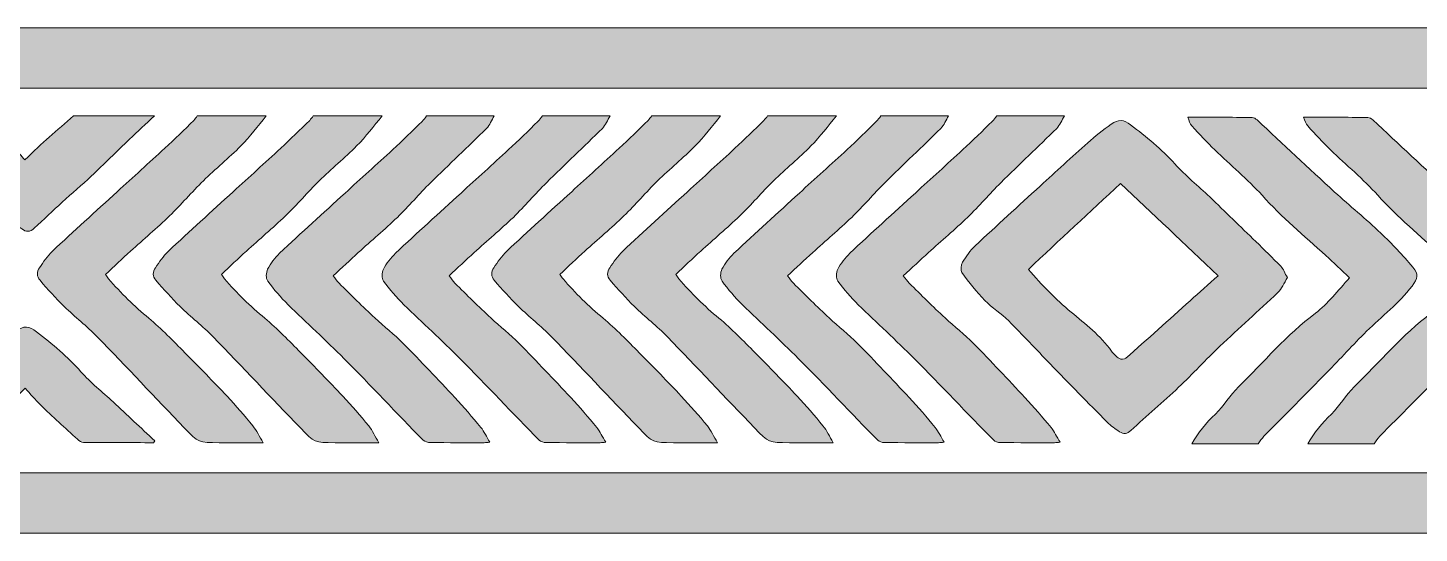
# Model space of a CAD drawing. Header units: millimetres. Extents: x 81 to 254, y 76 to 204.
# Drawn here: x 199 to 207.14, y 193.41 to 196.37 of the extents above; entities that cross this region are included whole.
import ezdxf

# ---------------------------------------------------------------- set-up
doc = ezdxf.new("R2010")
doc.units = ezdxf.units.MM
doc.header["$MEASUREMENT"] = 0
doc.layers.get('0').update_dxf_attribs({"lineweight": 0})

# ---------------------------------------------------------------- blocks, each defined once
blk = doc.blocks.new('Block_10')
at = {"true_color": 0xbbbdbf, "transparency": 33554687}
h = blk.add_hatch(color=9, dxfattribs=at)
h.dxf.hatch_style = 2
h.paths.add_polyline_path([(253.1243, 196.0185), (80.8699, 196.0185), (80.8699, 196.3713), (253.1243, 196.3713)])
h = blk.add_hatch(color=9, dxfattribs=at)
h.dxf.hatch_style = 2
h.paths.add_polyline_path([(253.1243, 193.4133), (80.8699, 193.4133), (80.8699, 193.7661), (253.1243, 193.7661)])
for points in [[(253.1243, 196.0185), (80.8699, 196.0185), (80.8699, 196.3713), (253.1243, 196.3713)], [(253.1243, 193.4133), (80.8699, 193.4133), (80.8699, 193.7661), (253.1243, 193.7661)]]:
    blk.add_lwpolyline(points, close=True)
blk = doc.blocks.new('Block_5')
at = {"true_color": 0xbbbdbf, "transparency": 33554687}
h = blk.add_hatch(color=9, dxfattribs=at)
edge = h.paths.add_edge_path()
edge.add_spline(control_points=[(199.7381, 195.8552), (199.6895, 195.8097), (199.6403, 195.7649), (199.5927, 195.7187), (199.5169, 195.6471), (199.4435, 195.5741), (199.3691, 195.5031), (199.3133, 195.4507), (199.2547, 195.4025), (199.1993, 195.3508), (199.1441, 195.3005), (199.089, 195.2495), (199.0356, 195.1979), (199.0112, 195.1737), (198.9874, 195.1758), (198.9622, 195.1944), (198.9464, 195.2061), (198.9309, 195.2172), (198.9174, 195.2302), (198.8389, 195.3095), (198.7593, 195.388), (198.6818, 195.468), (198.564, 195.5906), (198.4462, 195.7139), (198.327, 195.8373), (198.3221, 195.8428), (198.318, 195.849), (198.3139, 195.8552), (198.4565, 195.8552), (198.5984, 195.8552), (198.7404, 195.8552), (198.7593, 195.8352), (198.7769, 195.8138), (198.7965, 195.7952), (198.8372, 195.756), (198.8871, 195.727), (198.9168, 195.676), (198.9333, 195.6464), (198.9605, 195.6223), (198.9808, 195.5982), (199.0346, 195.6492), (199.0776, 195.6919), (199.1235, 195.7319), (199.1696, 195.7739), (199.2182, 195.8138), (199.2654, 195.8552), (199.4232, 195.8552), (199.581, 195.8552), (199.7381, 195.8552)], knot_values=[0, 0, 0, 0, 1, 1, 1, 2, 2, 2, 3, 3, 3, 4, 4, 4, 5, 5, 5, 6, 6, 6, 7, 7, 7, 8, 8, 8, 9, 9, 9, 10, 10, 10, 11, 11, 11, 12, 12, 12, 13, 13, 13, 14, 14, 14, 15, 15, 15, 16, 16, 16, 16], degree=3, periodic=0)
h = blk.add_hatch(color=9, dxfattribs=at)
edge = h.paths.add_edge_path()
edge.add_spline(control_points=[(200.3927, 195.8552), (200.3437, 195.7966), (200.2983, 195.7346), (200.2445, 195.6802), (200.1742, 195.6092), (200.0953, 195.5458), (200.0247, 195.4755), (199.9568, 195.4094), (199.8941, 195.3364), (199.8276, 195.2709), (199.7532, 195.1992), (199.6747, 195.1331), (199.5989, 195.0642), (199.55, 195.0201), (199.5021, 194.9746), (199.4528, 194.9278), (199.4601, 194.9174), (199.4649, 194.9092), (199.4707, 194.9023), (199.5414, 194.8182), (199.6216, 194.7417), (199.7057, 194.6714), (199.7812, 194.6094), (199.8483, 194.5384), (199.9165, 194.4696), (199.9999, 194.3855), (200.0819, 194.3015), (200.1632, 194.2153), (200.2156, 194.1595), (200.2662, 194.1009), (200.3148, 194.041), (200.3372, 194.0135), (200.352, 193.9804), (200.3747, 193.9431), (200.2838, 193.9431), (200.2011, 193.9431), (200.1177, 193.9431), (199.9972, 193.9431), (199.9961, 193.9425), (199.9134, 194.0293), (199.7433, 194.207), (199.5755, 194.3862), (199.4039, 194.5626), (199.3426, 194.6246), (199.2737, 194.679), (199.211, 194.7403), (199.161, 194.7886), (199.1152, 194.841), (199.069, 194.8933), (199.0491, 194.9154), (199.0494, 194.9436), (199.0663, 194.967), (199.089, 195.0001), (199.1121, 195.0352), (199.1407, 195.0628), (199.2664, 195.1806), (199.3936, 195.2964), (199.521, 195.4121), (199.6137, 195.4976), (199.7064, 195.5809), (199.7994, 195.6664), (199.8573, 195.7194), (199.9134, 195.7745), (199.9689, 195.8297), (199.9765, 195.8373), (199.982, 195.8462), (199.9892, 195.8552), (200.1246, 195.8552), (200.2583, 195.8552), (200.3927, 195.8552)], knot_values=[0, 0, 0, 0, 1, 1, 1, 2, 2, 2, 3, 3, 3, 4, 4, 4, 5, 5, 5, 6, 6, 6, 7, 7, 7, 8, 8, 8, 9, 9, 9, 10, 10, 10, 11, 11, 11, 12, 12, 12, 13, 13, 13, 14, 14, 14, 15, 15, 15, 16, 16, 16, 17, 17, 17, 18, 18, 18, 19, 19, 19, 20, 20, 20, 21, 21, 21, 22, 22, 22, 23, 23, 23, 23], degree=3, periodic=0)
h = blk.add_hatch(color=9, dxfattribs=at)
edge = h.paths.add_edge_path()
edge.add_spline(control_points=[(201.071, 195.8552), (201.0217, 195.7966), (200.9759, 195.7346), (200.9218, 195.6802), (200.8515, 195.6092), (200.7737, 195.5458), (200.7027, 195.4755), (200.6352, 195.4094), (200.5742, 195.3364), (200.5049, 195.2709), (200.4309, 195.1992), (200.352, 195.1331), (200.2766, 195.0642), (200.228, 195.0201), (200.1804, 194.9746), (200.1308, 194.9278), (200.1384, 194.9174), (200.1429, 194.9092), (200.1491, 194.9023), (200.2204, 194.8182), (200.299, 194.7417), (200.384, 194.6714), (200.4588, 194.6094), (200.5263, 194.5384), (200.5949, 194.4696), (200.6776, 194.3855), (200.7599, 194.3015), (200.8405, 194.2153), (200.8936, 194.1595), (200.9445, 194.1009), (200.9921, 194.041), (201.0152, 194.0135), (201.0293, 193.9804), (201.0514, 193.9431), (200.9625, 193.9431), (200.8791, 193.9431), (200.7954, 193.9431), (200.6752, 193.9431), (200.6745, 193.9425), (200.5925, 194.0293), (200.4216, 194.207), (200.2528, 194.3862), (200.0819, 194.5626), (200.0206, 194.6246), (199.9517, 194.679), (199.8883, 194.7403), (199.8397, 194.7886), (199.7932, 194.841), (199.7463, 194.8933), (199.7271, 194.9154), (199.7277, 194.9436), (199.7443, 194.967), (199.7684, 195.0001), (199.7894, 195.0352), (199.819, 195.0628), (199.9455, 195.1806), (200.0719, 195.2964), (200.199, 195.4121), (200.292, 195.4976), (200.3857, 195.5809), (200.4774, 195.6664), (200.5346, 195.7194), (200.59, 195.7745), (200.6469, 195.8297), (200.6552, 195.8373), (200.6603, 195.8462), (200.6676, 195.8552), (200.8016, 195.8552), (200.9366, 195.8552), (201.071, 195.8552)], knot_values=[0, 0, 0, 0, 1, 1, 1, 2, 2, 2, 3, 3, 3, 4, 4, 4, 5, 5, 5, 6, 6, 6, 7, 7, 7, 8, 8, 8, 9, 9, 9, 10, 10, 10, 11, 11, 11, 12, 12, 12, 13, 13, 13, 14, 14, 14, 15, 15, 15, 16, 16, 16, 17, 17, 17, 18, 18, 18, 19, 19, 19, 20, 20, 20, 21, 21, 21, 22, 22, 22, 23, 23, 23, 23], degree=3, periodic=0)
h = blk.add_hatch(color=9, dxfattribs=at)
edge = h.paths.add_edge_path()
edge.add_spline(control_points=[(201.7266, 195.8552), (201.7121, 195.8304), (201.7008, 195.8021), (201.6815, 195.7828), (201.574, 195.6753), (201.4627, 195.572), (201.3542, 195.4645), (201.287, 195.3991), (201.2278, 195.3274), (201.1599, 195.2619), (201.0865, 195.1909), (201.0069, 195.1248), (200.9315, 195.0559), (200.8836, 195.0118), (200.8343, 194.9663), (200.7847, 194.9195), (200.7978, 194.9029), (200.8067, 194.8878), (200.8188, 194.8761), (200.8874, 194.8079), (200.9576, 194.7397), (201.0279, 194.6735), (201.083, 194.6225), (201.1423, 194.5764), (201.1943, 194.5233), (201.298, 194.4192), (201.3976, 194.3132), (201.4965, 194.207), (201.5488, 194.1505), (201.5991, 194.092), (201.6477, 194.0327), (201.6687, 194.0079), (201.6815, 193.9776), (201.7008, 193.9452), (201.6866, 193.9445), (201.6784, 193.9431), (201.6687, 193.9431), (201.5633, 193.9431), (201.4579, 193.9425), (201.3525, 193.9438), (201.339, 193.9438), (201.3207, 193.948), (201.3111, 193.9569), (201.1568, 194.1154), (201.0045, 194.2773), (200.8484, 194.4344), (200.7416, 194.5426), (200.6283, 194.6439), (200.5208, 194.7507), (200.4774, 194.7934), (200.4368, 194.8396), (200.4013, 194.8885), (200.3896, 194.9043), (200.3913, 194.9395), (200.4009, 194.9581), (200.4175, 194.9925), (200.4426, 195.0249), (200.4705, 195.0518), (200.598, 195.1703), (200.7261, 195.2874), (200.8539, 195.4039), (200.9466, 195.4893), (201.0403, 195.5727), (201.133, 195.6581), (201.1905, 195.7119), (201.2474, 195.7684), (201.3042, 195.8235), (201.3146, 195.8331), (201.3214, 195.8449), (201.3301, 195.8552), (201.4627, 195.8552), (201.5936, 195.8552), (201.7266, 195.8552)], knot_values=[0, 0, 0, 0, 1, 1, 1, 2, 2, 2, 3, 3, 3, 4, 4, 4, 5, 5, 5, 6, 6, 6, 7, 7, 7, 8, 8, 8, 9, 9, 9, 10, 10, 10, 11, 11, 11, 12, 12, 12, 13, 13, 13, 14, 14, 14, 15, 15, 15, 16, 16, 16, 17, 17, 17, 18, 18, 18, 19, 19, 19, 20, 20, 20, 21, 21, 21, 22, 22, 22, 23, 23, 23, 24, 24, 24, 24], degree=3, periodic=0)
h = blk.add_hatch(color=9, dxfattribs=at)
edge = h.paths.add_edge_path()
edge.add_spline(control_points=[(202.4046, 195.8552), (202.3891, 195.8304), (202.3791, 195.8021), (202.3595, 195.7828), (202.2516, 195.6753), (202.1404, 195.572), (202.0325, 195.4645), (201.9664, 195.3991), (201.905, 195.3274), (201.8386, 195.2619), (201.7638, 195.1909), (201.6852, 195.1248), (201.6095, 195.0559), (201.5602, 195.0118), (201.5127, 194.9663), (201.4627, 194.9195), (201.4758, 194.9029), (201.4848, 194.8878), (201.4971, 194.8761), (201.5657, 194.8079), (201.6356, 194.7397), (201.707, 194.6735), (201.76, 194.6225), (201.8203, 194.5764), (201.8727, 194.5233), (201.9753, 194.4192), (202.0752, 194.3132), (202.1745, 194.207), (202.2268, 194.1505), (202.2768, 194.092), (202.3267, 194.0327), (202.346, 194.0079), (202.3595, 193.9776), (202.3791, 193.9452), (202.365, 193.9445), (202.3564, 193.9431), (202.346, 193.9431), (202.2413, 193.9431), (202.1355, 193.9425), (202.0301, 193.9438), (202.0167, 193.9438), (201.9987, 193.948), (201.9905, 193.9569), (201.8344, 194.1154), (201.6828, 194.2773), (201.5268, 194.4344), (201.42, 194.5426), (201.3066, 194.6439), (201.1981, 194.7507), (201.1554, 194.7934), (201.1148, 194.8396), (201.0796, 194.8885), (201.0679, 194.9043), (201.0686, 194.9395), (201.0779, 194.9581), (201.0961, 194.9925), (201.1216, 195.0249), (201.1492, 195.0518), (201.276, 195.1703), (201.4041, 195.2874), (201.5323, 195.4039), (201.6243, 195.4893), (201.7183, 195.5727), (201.81, 195.6581), (201.8692, 195.7119), (201.9257, 195.7684), (201.9826, 195.8235), (201.9919, 195.8331), (201.9995, 195.8449), (202.0084, 195.8552), (202.1404, 195.8552), (202.2723, 195.8552), (202.4046, 195.8552)], knot_values=[0, 0, 0, 0, 1, 1, 1, 2, 2, 2, 3, 3, 3, 4, 4, 4, 5, 5, 5, 6, 6, 6, 7, 7, 7, 8, 8, 8, 9, 9, 9, 10, 10, 10, 11, 11, 11, 12, 12, 12, 13, 13, 13, 14, 14, 14, 15, 15, 15, 16, 16, 16, 17, 17, 17, 18, 18, 18, 19, 19, 19, 20, 20, 20, 21, 21, 21, 22, 22, 22, 23, 23, 23, 24, 24, 24, 24], degree=3, periodic=0)
h = blk.add_hatch(color=9, dxfattribs=at)
edge = h.paths.add_edge_path()
edge.add_spline(control_points=[(203.0509, 195.8552), (203.002, 195.7966), (202.9565, 195.7346), (202.9027, 195.6802), (202.8325, 195.6092), (202.7546, 195.5458), (202.6826, 195.4755), (202.6154, 195.4094), (202.5534, 195.3364), (202.4859, 195.2709), (202.4125, 195.1992), (202.3329, 195.1331), (202.2565, 195.0642), (202.2082, 195.0201), (202.1607, 194.9746), (202.1107, 194.9278), (202.1183, 194.9174), (202.1228, 194.9092), (202.1293, 194.9023), (202.2006, 194.8182), (202.2795, 194.7417), (202.3636, 194.6714), (202.439, 194.6094), (202.5062, 194.5384), (202.5755, 194.4696), (202.6585, 194.3855), (202.7398, 194.3015), (202.8214, 194.2153), (202.8738, 194.1595), (202.9248, 194.1009), (202.9737, 194.041), (202.9958, 194.0135), (203.0102, 193.9804), (203.033, 193.9431), (202.9434, 193.9431), (202.859, 193.9431), (202.7753, 193.9431), (202.6554, 193.9431), (202.6547, 193.9425), (202.572, 194.0293), (202.4018, 194.207), (202.233, 194.3862), (202.0621, 194.5626), (202.0005, 194.6246), (201.9319, 194.679), (201.8692, 194.7403), (201.8196, 194.7886), (201.7734, 194.841), (201.7273, 194.8933), (201.707, 194.9154), (201.7087, 194.9436), (201.7242, 194.967), (201.7476, 195.0001), (201.77, 195.0352), (201.7989, 195.0628), (201.9247, 195.1806), (202.0518, 195.2964), (202.18, 195.4121), (202.2723, 195.4976), (202.365, 195.5809), (202.4576, 195.6664), (202.5155, 195.7194), (202.571, 195.7745), (202.6272, 195.8297), (202.6351, 195.8373), (202.6399, 195.8462), (202.6485, 195.8552), (202.7825, 195.8552), (202.9162, 195.8552), (203.0509, 195.8552)], knot_values=[0, 0, 0, 0, 1, 1, 1, 2, 2, 2, 3, 3, 3, 4, 4, 4, 5, 5, 5, 6, 6, 6, 7, 7, 7, 8, 8, 8, 9, 9, 9, 10, 10, 10, 11, 11, 11, 12, 12, 12, 13, 13, 13, 14, 14, 14, 15, 15, 15, 16, 16, 16, 17, 17, 17, 18, 18, 18, 19, 19, 19, 20, 20, 20, 21, 21, 21, 22, 22, 22, 23, 23, 23, 23], degree=3, periodic=0)
h = blk.add_hatch(color=9, dxfattribs=at)
edge = h.paths.add_edge_path()
edge.add_spline(control_points=[(203.7292, 195.8552), (203.6799, 195.7966), (203.6338, 195.7346), (203.58, 195.6802), (203.5098, 195.6092), (203.4326, 195.5458), (203.3609, 195.4755), (203.2927, 195.4094), (203.2321, 195.3364), (203.1632, 195.2709), (203.0895, 195.1992), (203.0102, 195.1331), (202.9348, 195.0642), (202.8855, 195.0201), (202.8387, 194.9746), (202.7887, 194.9278), (202.7973, 194.9174), (202.8015, 194.9092), (202.8077, 194.9023), (202.8786, 194.8182), (202.9572, 194.7417), (203.0416, 194.6714), (203.1163, 194.6094), (203.1845, 194.5384), (203.2531, 194.4696), (203.3358, 194.3855), (203.4188, 194.3015), (203.4988, 194.2153), (203.5515, 194.1595), (203.6028, 194.1009), (203.6503, 194.041), (203.6738, 194.0135), (203.6879, 193.9804), (203.7096, 193.9431), (203.6207, 193.9431), (203.5373, 193.9431), (203.454, 193.9431), (203.3334, 193.9431), (203.3334, 193.9425), (203.25, 194.0293), (203.0798, 194.207), (202.9103, 194.3862), (202.7398, 194.5626), (202.6795, 194.6246), (202.6092, 194.679), (202.5472, 194.7403), (202.4976, 194.7886), (202.4514, 194.841), (202.4046, 194.8933), (202.3853, 194.9154), (202.386, 194.9436), (202.4025, 194.967), (202.4263, 195.0001), (202.4487, 195.0352), (202.4773, 195.0628), (202.6034, 195.1806), (202.7302, 195.2964), (202.8573, 195.4121), (202.9503, 195.4976), (203.0436, 195.5809), (203.1353, 195.6664), (203.1928, 195.7194), (203.2497, 195.7745), (203.3044, 195.8297), (203.3134, 195.8373), (203.3196, 195.8462), (203.3265, 195.8552), (203.4602, 195.8552), (203.5952, 195.8552), (203.7292, 195.8552)], knot_values=[0, 0, 0, 0, 1, 1, 1, 2, 2, 2, 3, 3, 3, 4, 4, 4, 5, 5, 5, 6, 6, 6, 7, 7, 7, 8, 8, 8, 9, 9, 9, 10, 10, 10, 11, 11, 11, 12, 12, 12, 13, 13, 13, 14, 14, 14, 15, 15, 15, 16, 16, 16, 17, 17, 17, 18, 18, 18, 19, 19, 19, 20, 20, 20, 21, 21, 21, 22, 22, 22, 23, 23, 23, 23], degree=3, periodic=0)
h = blk.add_hatch(color=9, dxfattribs=at)
edge = h.paths.add_edge_path()
edge.add_spline(control_points=[(204.3848, 195.8552), (204.37, 195.8304), (204.3593, 195.8021), (204.3394, 195.7828), (204.2319, 195.6753), (204.1202, 195.572), (204.0128, 195.4645), (203.9463, 195.3991), (203.886, 195.3274), (203.8184, 195.2619), (203.744, 195.1909), (203.6662, 195.1248), (203.5904, 195.0559), (203.5411, 195.0118), (203.4925, 194.9663), (203.4429, 194.9195), (203.456, 194.9029), (203.4646, 194.8878), (203.4774, 194.8761), (203.5456, 194.8079), (203.6159, 194.7397), (203.6862, 194.6735), (203.7409, 194.6225), (203.8002, 194.5764), (203.8526, 194.5233), (203.9556, 194.4192), (204.0555, 194.3132), (204.1547, 194.207), (204.2084, 194.1505), (204.258, 194.092), (204.3059, 194.0327), (204.3263, 194.0079), (204.3407, 193.9776), (204.3593, 193.9452), (204.3449, 193.9445), (204.3366, 193.9431), (204.3263, 193.9431), (204.2215, 193.9431), (204.1154, 193.9425), (204.01, 193.9438), (203.9969, 193.9438), (203.979, 193.948), (203.9704, 193.9569), (203.8157, 194.1154), (203.6638, 194.2773), (203.5077, 194.4344), (203.3999, 194.5426), (203.2865, 194.6439), (203.179, 194.7507), (203.1353, 194.7934), (203.0947, 194.8396), (203.0595, 194.8885), (203.0481, 194.9043), (203.0495, 194.9395), (203.0588, 194.9581), (203.0764, 194.9925), (203.1012, 195.0249), (203.1294, 195.0518), (203.2562, 195.1703), (203.3851, 195.2874), (203.5122, 195.4039), (203.6042, 195.4893), (203.6982, 195.5727), (203.7909, 195.6581), (203.8488, 195.7119), (203.9056, 195.7684), (203.9624, 195.8235), (203.9728, 195.8331), (203.9797, 195.8449), (203.9883, 195.8552), (204.1202, 195.8552), (204.2522, 195.8552), (204.3848, 195.8552)], knot_values=[0, 0, 0, 0, 1, 1, 1, 2, 2, 2, 3, 3, 3, 4, 4, 4, 5, 5, 5, 6, 6, 6, 7, 7, 7, 8, 8, 8, 9, 9, 9, 10, 10, 10, 11, 11, 11, 12, 12, 12, 13, 13, 13, 14, 14, 14, 15, 15, 15, 16, 16, 16, 17, 17, 17, 18, 18, 18, 19, 19, 19, 20, 20, 20, 21, 21, 21, 22, 22, 22, 23, 23, 23, 24, 24, 24, 24], degree=3, periodic=0)
h = blk.add_hatch(color=9, dxfattribs=at)
edge = h.paths.add_edge_path()
edge.add_spline(control_points=[(205.0625, 195.8552), (205.0483, 195.8304), (205.0373, 195.8021), (205.018, 195.7828), (204.9099, 195.6753), (204.7986, 195.572), (204.6908, 195.4645), (204.6246, 195.3991), (204.564, 195.3274), (204.4964, 195.2619), (204.4224, 195.1909), (204.3435, 195.1248), (204.2677, 195.0559), (204.2188, 195.0118), (204.1712, 194.9663), (204.1202, 194.9195), (204.1333, 194.9029), (204.143, 194.8878), (204.1554, 194.8761), (204.2243, 194.8079), (204.2935, 194.7397), (204.3645, 194.6735), (204.4186, 194.6225), (204.4785, 194.5764), (204.5316, 194.5233), (204.6342, 194.4192), (204.7335, 194.3132), (204.832, 194.207), (204.8851, 194.1505), (204.935, 194.092), (204.9846, 194.0327), (205.0046, 194.0079), (205.018, 193.9776), (205.0373, 193.9452), (205.0232, 193.9445), (205.0146, 193.9431), (205.0046, 193.9431), (204.8992, 193.9431), (204.7938, 193.9425), (204.6887, 193.9438), (204.6742, 193.9438), (204.6566, 193.948), (204.6494, 193.9569), (204.4937, 194.1154), (204.3411, 194.2773), (204.185, 194.4344), (204.0782, 194.5426), (203.9649, 194.6439), (203.8563, 194.7507), (203.8136, 194.7934), (203.773, 194.8396), (203.7378, 194.8885), (203.7261, 194.9043), (203.7268, 194.9395), (203.7371, 194.9581), (203.7544, 194.9925), (203.7799, 195.0249), (203.8074, 195.0518), (203.9335, 195.1703), (204.0624, 195.2874), (204.1909, 195.4039), (204.2828, 195.4893), (204.3762, 195.5727), (204.4682, 195.6581), (204.5275, 195.7119), (204.5839, 195.7684), (204.6408, 195.8235), (204.6508, 195.8331), (204.658, 195.8449), (204.6666, 195.8552), (204.7986, 195.8552), (204.9305, 195.8552), (205.0625, 195.8552)], knot_values=[0, 0, 0, 0, 1, 1, 1, 2, 2, 2, 3, 3, 3, 4, 4, 4, 5, 5, 5, 6, 6, 6, 7, 7, 7, 8, 8, 8, 9, 9, 9, 10, 10, 10, 11, 11, 11, 12, 12, 12, 13, 13, 13, 14, 14, 14, 15, 15, 15, 16, 16, 16, 17, 17, 17, 18, 18, 18, 19, 19, 19, 20, 20, 20, 21, 21, 21, 22, 22, 22, 23, 23, 23, 24, 24, 24, 24], degree=3, periodic=0)
h = blk.add_hatch(color=9, dxfattribs=at)
edge = h.paths.add_edge_path()
edge.add_spline(control_points=[(204.8523, 194.9574), (204.9312, 194.8644), (205.0125, 194.7824), (205.1021, 194.7073), (205.1858, 194.6377), (205.2737, 194.5708), (205.3384, 194.4792), (205.3501, 194.462), (205.3667, 194.4461), (205.3846, 194.4351), (205.3932, 194.4289), (205.4142, 194.4303), (205.4225, 194.4372), (205.5486, 194.5488), (205.6733, 194.6618), (205.7987, 194.7741), (205.8521, 194.8223), (205.9062, 194.8699), (205.962, 194.9202), (205.767, 195.1048), (205.5768, 195.2854), (205.3908, 195.4604), (205.213, 195.2943), (205.0328, 195.1269), (204.8523, 194.9574)], knot_values=[0, 0, 0, 0, 1, 1, 1, 2, 2, 2, 3, 3, 3, 4, 4, 4, 5, 5, 5, 6, 6, 6, 7, 7, 7, 8, 8, 8, 8], degree=3, periodic=0)
edge = h.paths.add_edge_path()
edge.add_spline(control_points=[(206.3678, 194.9092), (206.3478, 194.8775), (206.3344, 194.843), (206.3103, 194.8203), (206.1987, 194.7142), (206.0839, 194.6136), (205.973, 194.5074), (205.8903, 194.4296), (205.8139, 194.3448), (205.7312, 194.267), (205.6399, 194.1809), (205.5444, 194.0996), (205.4524, 194.0148), (205.4301, 193.9941), (205.4094, 193.9907), (205.3856, 194.0072), (205.3605, 194.0245), (205.3346, 194.0417), (205.3136, 194.063), (205.2013, 194.176), (205.0904, 194.2904), (204.9788, 194.4048), (204.8975, 194.4888), (204.8182, 194.5743), (204.7369, 194.6563), (204.6921, 194.699), (204.6405, 194.7314), (204.5977, 194.7755), (204.5495, 194.8258), (204.5037, 194.8816), (204.4627, 194.9388), (204.4548, 194.9519), (204.4579, 194.9829), (204.4675, 194.9987), (204.4878, 195.0332), (204.5123, 195.0676), (204.5409, 195.0952), (204.6666, 195.213), (204.7938, 195.3288), (204.9209, 195.4452), (205.0139, 195.53), (205.1052, 195.6147), (205.1996, 195.6981), (205.2434, 195.7367), (205.2888, 195.7732), (205.3367, 195.8069), (205.3777, 195.8366), (205.4111, 195.8345), (205.45, 195.8035), (205.5417, 195.7332), (205.6319, 195.6616), (205.7091, 195.5747), (205.7718, 195.5052), (205.8455, 195.4466), (205.9131, 195.3818), (206.0026, 195.295), (206.0933, 195.2075), (206.1832, 195.12), (206.2321, 195.0724), (206.2814, 195.0249), (206.3292, 194.9753), (206.3441, 194.9595), (206.3527, 194.9353), (206.3678, 194.9092)], knot_values=[0, 0, 0, 0, 1, 1, 1, 2, 2, 2, 3, 3, 3, 4, 4, 4, 5, 5, 5, 6, 6, 6, 7, 7, 7, 8, 8, 8, 9, 9, 9, 10, 10, 10, 11, 11, 11, 12, 12, 12, 13, 13, 13, 14, 14, 14, 15, 15, 15, 16, 16, 16, 17, 17, 17, 18, 18, 18, 19, 19, 19, 20, 20, 20, 21, 21, 21, 21], degree=3, periodic=0)
h = blk.add_hatch(color=9, dxfattribs=at)
edge = h.paths.add_edge_path()
edge.add_spline(control_points=[(205.809, 193.9356), (205.8445, 194.0017), (205.8914, 194.0575), (205.9468, 194.1106), (205.9964, 194.1581), (206.0316, 194.2215), (206.0812, 194.2697), (206.23, 194.4144), (206.3626, 194.5743), (206.5311, 194.7004), (206.6055, 194.7562), (206.6624, 194.8347), (206.7316, 194.9071), (206.682, 194.954), (206.6379, 194.9973), (206.5921, 195.0387), (206.465, 195.1524), (206.3344, 195.2633), (206.2197, 195.3908), (206.1339, 195.4852), (206.035, 195.5672), (205.9434, 195.6568), (205.8972, 195.7015), (205.8521, 195.7484), (205.809, 195.7966), (205.7973, 195.8083), (205.7935, 195.8262), (205.7842, 195.8476), (205.9148, 195.8476), (206.0385, 195.8476), (206.1618, 195.8469), (206.1714, 195.8462), (206.1825, 195.8386), (206.1901, 195.8318), (206.3417, 195.6912), (206.4912, 195.5499), (206.6441, 195.4101), (206.7323, 195.3288), (206.8264, 195.253), (206.9142, 195.1703), (206.9793, 195.1076), (207.042, 195.0401), (207.1013, 194.9712), (207.1374, 194.9271), (207.1306, 194.905), (207.0968, 194.8595), (207.0203, 194.7583), (206.9204, 194.6825), (206.8309, 194.595), (206.7509, 194.5164), (206.6772, 194.4337), (206.5983, 194.3538), (206.476, 194.2291), (206.3527, 194.1051), (206.23, 193.9804), (206.2176, 193.9673), (206.208, 193.9507), (206.1973, 193.9356), (206.0678, 193.9356), (205.9386, 193.9356), (205.809, 193.9356)], knot_values=[0, 0, 0, 0, 1, 1, 1, 2, 2, 2, 3, 3, 3, 4, 4, 4, 5, 5, 5, 6, 6, 6, 7, 7, 7, 8, 8, 8, 9, 9, 9, 10, 10, 10, 11, 11, 11, 12, 12, 12, 13, 13, 13, 14, 14, 14, 15, 15, 15, 16, 16, 16, 17, 17, 17, 18, 18, 18, 19, 19, 19, 20, 20, 20, 20], degree=3, periodic=0)
h = blk.add_hatch(color=9, dxfattribs=at)
edge = h.paths.add_edge_path()
edge.add_spline(control_points=[(206.4867, 193.9356), (206.5225, 194.0017), (206.5714, 194.0575), (206.6248, 194.1106), (206.6738, 194.1581), (206.7082, 194.2215), (206.7585, 194.2697), (206.9073, 194.4144), (207.041, 194.5743), (207.2077, 194.7004), (207.2835, 194.7562), (207.3407, 194.8347), (207.4082, 194.9071), (207.3607, 194.954), (207.3163, 194.9973), (207.2704, 195.0387), (207.1423, 195.1524), (207.0131, 195.2633), (206.897, 195.3908), (206.8116, 195.4852), (206.713, 195.5672), (206.6203, 195.6568), (206.5749, 195.7015), (206.5304, 195.7484), (206.4867, 195.7966), (206.476, 195.8083), (206.4719, 195.8262), (206.4615, 195.8476), (206.5938, 195.8476), (206.7161, 195.8476), (206.8388, 195.8469), (206.8488, 195.8462), (206.8605, 195.8386), (206.8674, 195.8318), (207.019, 195.6912), (207.1698, 195.5499), (207.3218, 195.4101), (207.41, 195.3288), (207.5044, 195.253), (207.5908, 195.1703), (207.6573, 195.1076), (207.7197, 195.0401), (207.7789, 194.9712), (207.8158, 194.9271), (207.8092, 194.905), (207.7745, 194.8595), (207.698, 194.7583), (207.5974, 194.6825), (207.5074, 194.595), (207.4289, 194.5164), (207.3545, 194.4337), (207.277, 194.3538), (207.154, 194.2291), (207.0307, 194.1051), (206.908, 193.9804), (206.8953, 193.9673), (206.8867, 193.9507), (206.8753, 193.9356), (206.7458, 193.9356), (206.6162, 193.9356), (206.4867, 193.9356)], knot_values=[0, 0, 0, 0, 1, 1, 1, 2, 2, 2, 3, 3, 3, 4, 4, 4, 5, 5, 5, 6, 6, 6, 7, 7, 7, 8, 8, 8, 9, 9, 9, 10, 10, 10, 11, 11, 11, 12, 12, 12, 13, 13, 13, 14, 14, 14, 15, 15, 15, 16, 16, 16, 17, 17, 17, 18, 18, 18, 19, 19, 19, 20, 20, 20, 20], degree=3, periodic=0)
h = blk.add_hatch(color=9, dxfattribs=at)
edge = h.paths.add_edge_path()
edge.add_spline(control_points=[(199.7339, 193.9431), (199.5968, 193.9431), (199.4601, 193.9431), (199.3233, 193.9438), (199.3116, 193.9445), (199.2985, 193.9542), (199.2885, 193.9631), (199.2158, 194.0293), (199.1431, 194.0961), (199.0711, 194.1643), (199.0408, 194.194), (199.0136, 194.227), (198.9815, 194.2622), (198.9612, 194.2415), (198.9457, 194.2229), (198.9281, 194.2057), (198.8417, 194.1216), (198.7552, 194.0375), (198.6687, 193.9548), (198.6608, 193.948), (198.6481, 193.9438), (198.6384, 193.9438), (198.4965, 193.9431), (198.3538, 193.9431), (198.2119, 193.9438), (198.2119, 193.9438), (198.2071, 193.9459), (198.1981, 193.9501), (198.2464, 193.9955), (198.2925, 194.0396), (198.3404, 194.0823), (198.4923, 194.2194), (198.6453, 194.3566), (198.7989, 194.4923), (198.8399, 194.5288), (198.8816, 194.5626), (198.9261, 194.5943), (198.9753, 194.6294), (199.005, 194.6273), (199.0494, 194.5915), (199.1417, 194.5206), (199.2306, 194.4461), (199.3088, 194.3586), (199.365, 194.2939), (199.4342, 194.2401), (199.4969, 194.1815), (199.5782, 194.1058), (199.6588, 194.03), (199.7402, 193.9542), (199.7381, 193.9507), (199.7353, 193.9466), (199.7339, 193.9431)], knot_values=[0, 0, 0, 0, 1, 1, 1, 2, 2, 2, 3, 3, 3, 4, 4, 4, 5, 5, 5, 6, 6, 6, 7, 7, 7, 8, 8, 8, 9, 9, 9, 10, 10, 10, 11, 11, 11, 12, 12, 12, 13, 13, 13, 14, 14, 14, 15, 15, 15, 16, 16, 16, 17, 17, 17, 17], degree=3, periodic=0)
for points, knots in [([(199.7381, 195.8552), (199.6895, 195.8097), (199.6403, 195.7649), (199.5927, 195.7187), (199.5169, 195.6471), (199.4435, 195.5741), (199.3691, 195.5031), (199.3133, 195.4507), (199.2547, 195.4025), (199.1993, 195.3508), (199.1441, 195.3005), (199.089, 195.2495), (199.0356, 195.1979), (199.0112, 195.1737), (198.9874, 195.1758), (198.9622, 195.1944), (198.9464, 195.2061), (198.9309, 195.2172), (198.9174, 195.2302), (198.8389, 195.3095), (198.7593, 195.388), (198.6818, 195.468), (198.564, 195.5906), (198.4462, 195.7139), (198.327, 195.8373), (198.3221, 195.8428), (198.318, 195.849), (198.3139, 195.8552), (198.4565, 195.8552), (198.5984, 195.8552), (198.7404, 195.8552), (198.7593, 195.8352), (198.7769, 195.8138), (198.7965, 195.7952), (198.8372, 195.756), (198.8871, 195.727), (198.9168, 195.676), (198.9333, 195.6464), (198.9605, 195.6223), (198.9808, 195.5982), (199.0346, 195.6492), (199.0776, 195.6919), (199.1235, 195.7319), (199.1696, 195.7739), (199.2182, 195.8138), (199.2654, 195.8552), (199.4232, 195.8552), (199.581, 195.8552), (199.7381, 195.8552)], [0, 0, 0, 0, 1, 1, 1, 2, 2, 2, 3, 3, 3, 4, 4, 4, 5, 5, 5, 6, 6, 6, 7, 7, 7, 8, 8, 8, 9, 9, 9, 10, 10, 10, 11, 11, 11, 12, 12, 12, 13, 13, 13, 14, 14, 14, 15, 15, 15, 16, 16, 16, 16]), ([(200.3927, 195.8552), (200.3437, 195.7966), (200.2983, 195.7346), (200.2445, 195.6802), (200.1742, 195.6092), (200.0953, 195.5458), (200.0247, 195.4755), (199.9568, 195.4094), (199.8941, 195.3364), (199.8276, 195.2709), (199.7532, 195.1992), (199.6747, 195.1331), (199.5989, 195.0642), (199.55, 195.0201), (199.5021, 194.9746), (199.4528, 194.9278), (199.4601, 194.9174), (199.4649, 194.9092), (199.4707, 194.9023), (199.5414, 194.8182), (199.6216, 194.7417), (199.7057, 194.6714), (199.7812, 194.6094), (199.8483, 194.5384), (199.9165, 194.4696), (199.9999, 194.3855), (200.0819, 194.3015), (200.1632, 194.2153), (200.2156, 194.1595), (200.2662, 194.1009), (200.3148, 194.041), (200.3372, 194.0135), (200.352, 193.9804), (200.3747, 193.9431), (200.2838, 193.9431), (200.2011, 193.9431), (200.1177, 193.9431), (199.9972, 193.9431), (199.9961, 193.9425), (199.9134, 194.0293), (199.7433, 194.207), (199.5755, 194.3862), (199.4039, 194.5626), (199.3426, 194.6246), (199.2737, 194.679), (199.211, 194.7403), (199.161, 194.7886), (199.1152, 194.841), (199.069, 194.8933), (199.0491, 194.9154), (199.0494, 194.9436), (199.0663, 194.967), (199.089, 195.0001), (199.1121, 195.0352), (199.1407, 195.0628), (199.2664, 195.1806), (199.3936, 195.2964), (199.521, 195.4121), (199.6137, 195.4976), (199.7064, 195.5809), (199.7994, 195.6664), (199.8573, 195.7194), (199.9134, 195.7745), (199.9689, 195.8297), (199.9765, 195.8373), (199.982, 195.8462), (199.9892, 195.8552), (200.1246, 195.8552), (200.2583, 195.8552), (200.3927, 195.8552)], [0, 0, 0, 0, 1, 1, 1, 2, 2, 2, 3, 3, 3, 4, 4, 4, 5, 5, 5, 6, 6, 6, 7, 7, 7, 8, 8, 8, 9, 9, 9, 10, 10, 10, 11, 11, 11, 12, 12, 12, 13, 13, 13, 14, 14, 14, 15, 15, 15, 16, 16, 16, 17, 17, 17, 18, 18, 18, 19, 19, 19, 20, 20, 20, 21, 21, 21, 22, 22, 22, 23, 23, 23, 23]), ([(201.071, 195.8552), (201.0217, 195.7966), (200.9759, 195.7346), (200.9218, 195.6802), (200.8515, 195.6092), (200.7737, 195.5458), (200.7027, 195.4755), (200.6352, 195.4094), (200.5742, 195.3364), (200.5049, 195.2709), (200.4309, 195.1992), (200.352, 195.1331), (200.2766, 195.0642), (200.228, 195.0201), (200.1804, 194.9746), (200.1308, 194.9278), (200.1384, 194.9174), (200.1429, 194.9092), (200.1491, 194.9023), (200.2204, 194.8182), (200.299, 194.7417), (200.384, 194.6714), (200.4588, 194.6094), (200.5263, 194.5384), (200.5949, 194.4696), (200.6776, 194.3855), (200.7599, 194.3015), (200.8405, 194.2153), (200.8936, 194.1595), (200.9445, 194.1009), (200.9921, 194.041), (201.0152, 194.0135), (201.0293, 193.9804), (201.0514, 193.9431), (200.9625, 193.9431), (200.8791, 193.9431), (200.7954, 193.9431), (200.6752, 193.9431), (200.6745, 193.9425), (200.5925, 194.0293), (200.4216, 194.207), (200.2528, 194.3862), (200.0819, 194.5626), (200.0206, 194.6246), (199.9517, 194.679), (199.8883, 194.7403), (199.8397, 194.7886), (199.7932, 194.841), (199.7463, 194.8933), (199.7271, 194.9154), (199.7277, 194.9436), (199.7443, 194.967), (199.7684, 195.0001), (199.7894, 195.0352), (199.819, 195.0628), (199.9455, 195.1806), (200.0719, 195.2964), (200.199, 195.4121), (200.292, 195.4976), (200.3857, 195.5809), (200.4774, 195.6664), (200.5346, 195.7194), (200.59, 195.7745), (200.6469, 195.8297), (200.6552, 195.8373), (200.6603, 195.8462), (200.6676, 195.8552), (200.8016, 195.8552), (200.9366, 195.8552), (201.071, 195.8552)], [0, 0, 0, 0, 1, 1, 1, 2, 2, 2, 3, 3, 3, 4, 4, 4, 5, 5, 5, 6, 6, 6, 7, 7, 7, 8, 8, 8, 9, 9, 9, 10, 10, 10, 11, 11, 11, 12, 12, 12, 13, 13, 13, 14, 14, 14, 15, 15, 15, 16, 16, 16, 17, 17, 17, 18, 18, 18, 19, 19, 19, 20, 20, 20, 21, 21, 21, 22, 22, 22, 23, 23, 23, 23]), ([(201.7266, 195.8552), (201.7121, 195.8304), (201.7008, 195.8021), (201.6815, 195.7828), (201.574, 195.6753), (201.4627, 195.572), (201.3542, 195.4645), (201.287, 195.3991), (201.2278, 195.3274), (201.1599, 195.2619), (201.0865, 195.1909), (201.0069, 195.1248), (200.9315, 195.0559), (200.8836, 195.0118), (200.8343, 194.9663), (200.7847, 194.9195), (200.7978, 194.9029), (200.8067, 194.8878), (200.8188, 194.8761), (200.8874, 194.8079), (200.9576, 194.7397), (201.0279, 194.6735), (201.083, 194.6225), (201.1423, 194.5764), (201.1943, 194.5233), (201.298, 194.4192), (201.3976, 194.3132), (201.4965, 194.207), (201.5488, 194.1505), (201.5991, 194.092), (201.6477, 194.0327), (201.6687, 194.0079), (201.6815, 193.9776), (201.7008, 193.9452), (201.6866, 193.9445), (201.6784, 193.9431), (201.6687, 193.9431), (201.5633, 193.9431), (201.4579, 193.9425), (201.3525, 193.9438), (201.339, 193.9438), (201.3207, 193.948), (201.3111, 193.9569), (201.1568, 194.1154), (201.0045, 194.2773), (200.8484, 194.4344), (200.7416, 194.5426), (200.6283, 194.6439), (200.5208, 194.7507), (200.4774, 194.7934), (200.4368, 194.8396), (200.4013, 194.8885), (200.3896, 194.9043), (200.3913, 194.9395), (200.4009, 194.9581), (200.4175, 194.9925), (200.4426, 195.0249), (200.4705, 195.0518), (200.598, 195.1703), (200.7261, 195.2874), (200.8539, 195.4039), (200.9466, 195.4893), (201.0403, 195.5727), (201.133, 195.6581), (201.1905, 195.7119), (201.2474, 195.7684), (201.3042, 195.8235), (201.3146, 195.8331), (201.3214, 195.8449), (201.3301, 195.8552), (201.4627, 195.8552), (201.5936, 195.8552), (201.7266, 195.8552)], [0, 0, 0, 0, 1, 1, 1, 2, 2, 2, 3, 3, 3, 4, 4, 4, 5, 5, 5, 6, 6, 6, 7, 7, 7, 8, 8, 8, 9, 9, 9, 10, 10, 10, 11, 11, 11, 12, 12, 12, 13, 13, 13, 14, 14, 14, 15, 15, 15, 16, 16, 16, 17, 17, 17, 18, 18, 18, 19, 19, 19, 20, 20, 20, 21, 21, 21, 22, 22, 22, 23, 23, 23, 24, 24, 24, 24]), ([(202.4046, 195.8552), (202.3891, 195.8304), (202.3791, 195.8021), (202.3595, 195.7828), (202.2516, 195.6753), (202.1404, 195.572), (202.0325, 195.4645), (201.9664, 195.3991), (201.905, 195.3274), (201.8386, 195.2619), (201.7638, 195.1909), (201.6852, 195.1248), (201.6095, 195.0559), (201.5602, 195.0118), (201.5127, 194.9663), (201.4627, 194.9195), (201.4758, 194.9029), (201.4848, 194.8878), (201.4971, 194.8761), (201.5657, 194.8079), (201.6356, 194.7397), (201.707, 194.6735), (201.76, 194.6225), (201.8203, 194.5764), (201.8727, 194.5233), (201.9753, 194.4192), (202.0752, 194.3132), (202.1745, 194.207), (202.2268, 194.1505), (202.2768, 194.092), (202.3267, 194.0327), (202.346, 194.0079), (202.3595, 193.9776), (202.3791, 193.9452), (202.365, 193.9445), (202.3564, 193.9431), (202.346, 193.9431), (202.2413, 193.9431), (202.1355, 193.9425), (202.0301, 193.9438), (202.0167, 193.9438), (201.9987, 193.948), (201.9905, 193.9569), (201.8344, 194.1154), (201.6828, 194.2773), (201.5268, 194.4344), (201.42, 194.5426), (201.3066, 194.6439), (201.1981, 194.7507), (201.1554, 194.7934), (201.1148, 194.8396), (201.0796, 194.8885), (201.0679, 194.9043), (201.0686, 194.9395), (201.0779, 194.9581), (201.0961, 194.9925), (201.1216, 195.0249), (201.1492, 195.0518), (201.276, 195.1703), (201.4041, 195.2874), (201.5323, 195.4039), (201.6243, 195.4893), (201.7183, 195.5727), (201.81, 195.6581), (201.8692, 195.7119), (201.9257, 195.7684), (201.9826, 195.8235), (201.9919, 195.8331), (201.9995, 195.8449), (202.0084, 195.8552), (202.1404, 195.8552), (202.2723, 195.8552), (202.4046, 195.8552)], [0, 0, 0, 0, 1, 1, 1, 2, 2, 2, 3, 3, 3, 4, 4, 4, 5, 5, 5, 6, 6, 6, 7, 7, 7, 8, 8, 8, 9, 9, 9, 10, 10, 10, 11, 11, 11, 12, 12, 12, 13, 13, 13, 14, 14, 14, 15, 15, 15, 16, 16, 16, 17, 17, 17, 18, 18, 18, 19, 19, 19, 20, 20, 20, 21, 21, 21, 22, 22, 22, 23, 23, 23, 24, 24, 24, 24]), ([(203.0509, 195.8552), (203.002, 195.7966), (202.9565, 195.7346), (202.9027, 195.6802), (202.8325, 195.6092), (202.7546, 195.5458), (202.6826, 195.4755), (202.6154, 195.4094), (202.5534, 195.3364), (202.4859, 195.2709), (202.4125, 195.1992), (202.3329, 195.1331), (202.2565, 195.0642), (202.2082, 195.0201), (202.1607, 194.9746), (202.1107, 194.9278), (202.1183, 194.9174), (202.1228, 194.9092), (202.1293, 194.9023), (202.2006, 194.8182), (202.2795, 194.7417), (202.3636, 194.6714), (202.439, 194.6094), (202.5062, 194.5384), (202.5755, 194.4696), (202.6585, 194.3855), (202.7398, 194.3015), (202.8214, 194.2153), (202.8738, 194.1595), (202.9248, 194.1009), (202.9737, 194.041), (202.9958, 194.0135), (203.0102, 193.9804), (203.033, 193.9431), (202.9434, 193.9431), (202.859, 193.9431), (202.7753, 193.9431), (202.6554, 193.9431), (202.6547, 193.9425), (202.572, 194.0293), (202.4018, 194.207), (202.233, 194.3862), (202.0621, 194.5626), (202.0005, 194.6246), (201.9319, 194.679), (201.8692, 194.7403), (201.8196, 194.7886), (201.7734, 194.841), (201.7273, 194.8933), (201.707, 194.9154), (201.7087, 194.9436), (201.7242, 194.967), (201.7476, 195.0001), (201.77, 195.0352), (201.7989, 195.0628), (201.9247, 195.1806), (202.0518, 195.2964), (202.18, 195.4121), (202.2723, 195.4976), (202.365, 195.5809), (202.4576, 195.6664), (202.5155, 195.7194), (202.571, 195.7745), (202.6272, 195.8297), (202.6351, 195.8373), (202.6399, 195.8462), (202.6485, 195.8552), (202.7825, 195.8552), (202.9162, 195.8552), (203.0509, 195.8552)], [0, 0, 0, 0, 1, 1, 1, 2, 2, 2, 3, 3, 3, 4, 4, 4, 5, 5, 5, 6, 6, 6, 7, 7, 7, 8, 8, 8, 9, 9, 9, 10, 10, 10, 11, 11, 11, 12, 12, 12, 13, 13, 13, 14, 14, 14, 15, 15, 15, 16, 16, 16, 17, 17, 17, 18, 18, 18, 19, 19, 19, 20, 20, 20, 21, 21, 21, 22, 22, 22, 23, 23, 23, 23]), ([(203.7292, 195.8552), (203.6799, 195.7966), (203.6338, 195.7346), (203.58, 195.6802), (203.5098, 195.6092), (203.4326, 195.5458), (203.3609, 195.4755), (203.2927, 195.4094), (203.2321, 195.3364), (203.1632, 195.2709), (203.0895, 195.1992), (203.0102, 195.1331), (202.9348, 195.0642), (202.8855, 195.0201), (202.8387, 194.9746), (202.7887, 194.9278), (202.7973, 194.9174), (202.8015, 194.9092), (202.8077, 194.9023), (202.8786, 194.8182), (202.9572, 194.7417), (203.0416, 194.6714), (203.1163, 194.6094), (203.1845, 194.5384), (203.2531, 194.4696), (203.3358, 194.3855), (203.4188, 194.3015), (203.4988, 194.2153), (203.5515, 194.1595), (203.6028, 194.1009), (203.6503, 194.041), (203.6738, 194.0135), (203.6879, 193.9804), (203.7096, 193.9431), (203.6207, 193.9431), (203.5373, 193.9431), (203.454, 193.9431), (203.3334, 193.9431), (203.3334, 193.9425), (203.25, 194.0293), (203.0798, 194.207), (202.9103, 194.3862), (202.7398, 194.5626), (202.6795, 194.6246), (202.6092, 194.679), (202.5472, 194.7403), (202.4976, 194.7886), (202.4514, 194.841), (202.4046, 194.8933), (202.3853, 194.9154), (202.386, 194.9436), (202.4025, 194.967), (202.4263, 195.0001), (202.4487, 195.0352), (202.4773, 195.0628), (202.6034, 195.1806), (202.7302, 195.2964), (202.8573, 195.4121), (202.9503, 195.4976), (203.0436, 195.5809), (203.1353, 195.6664), (203.1928, 195.7194), (203.2497, 195.7745), (203.3044, 195.8297), (203.3134, 195.8373), (203.3196, 195.8462), (203.3265, 195.8552), (203.4602, 195.8552), (203.5952, 195.8552), (203.7292, 195.8552)], [0, 0, 0, 0, 1, 1, 1, 2, 2, 2, 3, 3, 3, 4, 4, 4, 5, 5, 5, 6, 6, 6, 7, 7, 7, 8, 8, 8, 9, 9, 9, 10, 10, 10, 11, 11, 11, 12, 12, 12, 13, 13, 13, 14, 14, 14, 15, 15, 15, 16, 16, 16, 17, 17, 17, 18, 18, 18, 19, 19, 19, 20, 20, 20, 21, 21, 21, 22, 22, 22, 23, 23, 23, 23]), ([(204.3848, 195.8552), (204.37, 195.8304), (204.3593, 195.8021), (204.3394, 195.7828), (204.2319, 195.6753), (204.1202, 195.572), (204.0128, 195.4645), (203.9463, 195.3991), (203.886, 195.3274), (203.8184, 195.2619), (203.744, 195.1909), (203.6662, 195.1248), (203.5904, 195.0559), (203.5411, 195.0118), (203.4925, 194.9663), (203.4429, 194.9195), (203.456, 194.9029), (203.4646, 194.8878), (203.4774, 194.8761), (203.5456, 194.8079), (203.6159, 194.7397), (203.6862, 194.6735), (203.7409, 194.6225), (203.8002, 194.5764), (203.8526, 194.5233), (203.9556, 194.4192), (204.0555, 194.3132), (204.1547, 194.207), (204.2084, 194.1505), (204.258, 194.092), (204.3059, 194.0327), (204.3263, 194.0079), (204.3407, 193.9776), (204.3593, 193.9452), (204.3449, 193.9445), (204.3366, 193.9431), (204.3263, 193.9431), (204.2215, 193.9431), (204.1154, 193.9425), (204.01, 193.9438), (203.9969, 193.9438), (203.979, 193.948), (203.9704, 193.9569), (203.8157, 194.1154), (203.6638, 194.2773), (203.5077, 194.4344), (203.3999, 194.5426), (203.2865, 194.6439), (203.179, 194.7507), (203.1353, 194.7934), (203.0947, 194.8396), (203.0595, 194.8885), (203.0481, 194.9043), (203.0495, 194.9395), (203.0588, 194.9581), (203.0764, 194.9925), (203.1012, 195.0249), (203.1294, 195.0518), (203.2562, 195.1703), (203.3851, 195.2874), (203.5122, 195.4039), (203.6042, 195.4893), (203.6982, 195.5727), (203.7909, 195.6581), (203.8488, 195.7119), (203.9056, 195.7684), (203.9624, 195.8235), (203.9728, 195.8331), (203.9797, 195.8449), (203.9883, 195.8552), (204.1202, 195.8552), (204.2522, 195.8552), (204.3848, 195.8552)], [0, 0, 0, 0, 1, 1, 1, 2, 2, 2, 3, 3, 3, 4, 4, 4, 5, 5, 5, 6, 6, 6, 7, 7, 7, 8, 8, 8, 9, 9, 9, 10, 10, 10, 11, 11, 11, 12, 12, 12, 13, 13, 13, 14, 14, 14, 15, 15, 15, 16, 16, 16, 17, 17, 17, 18, 18, 18, 19, 19, 19, 20, 20, 20, 21, 21, 21, 22, 22, 22, 23, 23, 23, 24, 24, 24, 24]), ([(205.0625, 195.8552), (205.0483, 195.8304), (205.0373, 195.8021), (205.018, 195.7828), (204.9099, 195.6753), (204.7986, 195.572), (204.6908, 195.4645), (204.6246, 195.3991), (204.564, 195.3274), (204.4964, 195.2619), (204.4224, 195.1909), (204.3435, 195.1248), (204.2677, 195.0559), (204.2188, 195.0118), (204.1712, 194.9663), (204.1202, 194.9195), (204.1333, 194.9029), (204.143, 194.8878), (204.1554, 194.8761), (204.2243, 194.8079), (204.2935, 194.7397), (204.3645, 194.6735), (204.4186, 194.6225), (204.4785, 194.5764), (204.5316, 194.5233), (204.6342, 194.4192), (204.7335, 194.3132), (204.832, 194.207), (204.8851, 194.1505), (204.935, 194.092), (204.9846, 194.0327), (205.0046, 194.0079), (205.018, 193.9776), (205.0373, 193.9452), (205.0232, 193.9445), (205.0146, 193.9431), (205.0046, 193.9431), (204.8992, 193.9431), (204.7938, 193.9425), (204.6887, 193.9438), (204.6742, 193.9438), (204.6566, 193.948), (204.6494, 193.9569), (204.4937, 194.1154), (204.3411, 194.2773), (204.185, 194.4344), (204.0782, 194.5426), (203.9649, 194.6439), (203.8563, 194.7507), (203.8136, 194.7934), (203.773, 194.8396), (203.7378, 194.8885), (203.7261, 194.9043), (203.7268, 194.9395), (203.7371, 194.9581), (203.7544, 194.9925), (203.7799, 195.0249), (203.8074, 195.0518), (203.9335, 195.1703), (204.0624, 195.2874), (204.1909, 195.4039), (204.2828, 195.4893), (204.3762, 195.5727), (204.4682, 195.6581), (204.5275, 195.7119), (204.5839, 195.7684), (204.6408, 195.8235), (204.6508, 195.8331), (204.658, 195.8449), (204.6666, 195.8552), (204.7986, 195.8552), (204.9305, 195.8552), (205.0625, 195.8552)], [0, 0, 0, 0, 1, 1, 1, 2, 2, 2, 3, 3, 3, 4, 4, 4, 5, 5, 5, 6, 6, 6, 7, 7, 7, 8, 8, 8, 9, 9, 9, 10, 10, 10, 11, 11, 11, 12, 12, 12, 13, 13, 13, 14, 14, 14, 15, 15, 15, 16, 16, 16, 17, 17, 17, 18, 18, 18, 19, 19, 19, 20, 20, 20, 21, 21, 21, 22, 22, 22, 23, 23, 23, 24, 24, 24, 24]), ([(206.3678, 194.9092), (206.3478, 194.8775), (206.3344, 194.843), (206.3103, 194.8203), (206.1987, 194.7142), (206.0839, 194.6136), (205.973, 194.5074), (205.8903, 194.4296), (205.8139, 194.3448), (205.7312, 194.267), (205.6399, 194.1809), (205.5444, 194.0996), (205.4524, 194.0148), (205.4301, 193.9941), (205.4094, 193.9907), (205.3856, 194.0072), (205.3605, 194.0245), (205.3346, 194.0417), (205.3136, 194.063), (205.2013, 194.176), (205.0904, 194.2904), (204.9788, 194.4048), (204.8975, 194.4888), (204.8182, 194.5743), (204.7369, 194.6563), (204.6921, 194.699), (204.6405, 194.7314), (204.5977, 194.7755), (204.5495, 194.8258), (204.5037, 194.8816), (204.4627, 194.9388), (204.4548, 194.9519), (204.4579, 194.9829), (204.4675, 194.9987), (204.4878, 195.0332), (204.5123, 195.0676), (204.5409, 195.0952), (204.6666, 195.213), (204.7938, 195.3288), (204.9209, 195.4452), (205.0139, 195.53), (205.1052, 195.6147), (205.1996, 195.6981), (205.2434, 195.7367), (205.2888, 195.7732), (205.3367, 195.8069), (205.3777, 195.8366), (205.4111, 195.8345), (205.45, 195.8035), (205.5417, 195.7332), (205.6319, 195.6616), (205.7091, 195.5747), (205.7718, 195.5052), (205.8455, 195.4466), (205.9131, 195.3818), (206.0026, 195.295), (206.0933, 195.2075), (206.1832, 195.12), (206.2321, 195.0724), (206.2814, 195.0249), (206.3292, 194.9753), (206.3441, 194.9595), (206.3527, 194.9353), (206.3678, 194.9092)], [0, 0, 0, 0, 1, 1, 1, 2, 2, 2, 3, 3, 3, 4, 4, 4, 5, 5, 5, 6, 6, 6, 7, 7, 7, 8, 8, 8, 9, 9, 9, 10, 10, 10, 11, 11, 11, 12, 12, 12, 13, 13, 13, 14, 14, 14, 15, 15, 15, 16, 16, 16, 17, 17, 17, 18, 18, 18, 19, 19, 19, 20, 20, 20, 21, 21, 21, 21]), ([(205.809, 193.9356), (205.8445, 194.0017), (205.8914, 194.0575), (205.9468, 194.1106), (205.9964, 194.1581), (206.0316, 194.2215), (206.0812, 194.2697), (206.23, 194.4144), (206.3626, 194.5743), (206.5311, 194.7004), (206.6055, 194.7562), (206.6624, 194.8347), (206.7316, 194.9071), (206.682, 194.954), (206.6379, 194.9973), (206.5921, 195.0387), (206.465, 195.1524), (206.3344, 195.2633), (206.2197, 195.3908), (206.1339, 195.4852), (206.035, 195.5672), (205.9434, 195.6568), (205.8972, 195.7015), (205.8521, 195.7484), (205.809, 195.7966), (205.7973, 195.8083), (205.7935, 195.8262), (205.7842, 195.8476), (205.9148, 195.8476), (206.0385, 195.8476), (206.1618, 195.8469), (206.1714, 195.8462), (206.1825, 195.8386), (206.1901, 195.8318), (206.3417, 195.6912), (206.4912, 195.5499), (206.6441, 195.4101), (206.7323, 195.3288), (206.8264, 195.253), (206.9142, 195.1703), (206.9793, 195.1076), (207.042, 195.0401), (207.1013, 194.9712), (207.1374, 194.9271), (207.1306, 194.905), (207.0968, 194.8595), (207.0203, 194.7583), (206.9204, 194.6825), (206.8309, 194.595), (206.7509, 194.5164), (206.6772, 194.4337), (206.5983, 194.3538), (206.476, 194.2291), (206.3527, 194.1051), (206.23, 193.9804), (206.2176, 193.9673), (206.208, 193.9507), (206.1973, 193.9356), (206.0678, 193.9356), (205.9386, 193.9356), (205.809, 193.9356)], [0, 0, 0, 0, 1, 1, 1, 2, 2, 2, 3, 3, 3, 4, 4, 4, 5, 5, 5, 6, 6, 6, 7, 7, 7, 8, 8, 8, 9, 9, 9, 10, 10, 10, 11, 11, 11, 12, 12, 12, 13, 13, 13, 14, 14, 14, 15, 15, 15, 16, 16, 16, 17, 17, 17, 18, 18, 18, 19, 19, 19, 20, 20, 20, 20]), ([(206.4867, 193.9356), (206.5225, 194.0017), (206.5714, 194.0575), (206.6248, 194.1106), (206.6738, 194.1581), (206.7082, 194.2215), (206.7585, 194.2697), (206.9073, 194.4144), (207.041, 194.5743), (207.2077, 194.7004), (207.2835, 194.7562), (207.3407, 194.8347), (207.4082, 194.9071), (207.3607, 194.954), (207.3163, 194.9973), (207.2704, 195.0387), (207.1423, 195.1524), (207.0131, 195.2633), (206.897, 195.3908), (206.8116, 195.4852), (206.713, 195.5672), (206.6203, 195.6568), (206.5749, 195.7015), (206.5304, 195.7484), (206.4867, 195.7966), (206.476, 195.8083), (206.4719, 195.8262), (206.4615, 195.8476), (206.5938, 195.8476), (206.7161, 195.8476), (206.8388, 195.8469), (206.8488, 195.8462), (206.8605, 195.8386), (206.8674, 195.8318), (207.019, 195.6912), (207.1698, 195.5499), (207.3218, 195.4101), (207.41, 195.3288), (207.5044, 195.253), (207.5908, 195.1703), (207.6573, 195.1076), (207.7197, 195.0401), (207.7789, 194.9712), (207.8158, 194.9271), (207.8092, 194.905), (207.7745, 194.8595), (207.698, 194.7583), (207.5974, 194.6825), (207.5074, 194.595), (207.4289, 194.5164), (207.3545, 194.4337), (207.277, 194.3538), (207.154, 194.2291), (207.0307, 194.1051), (206.908, 193.9804), (206.8953, 193.9673), (206.8867, 193.9507), (206.8753, 193.9356), (206.7458, 193.9356), (206.6162, 193.9356), (206.4867, 193.9356)], [0, 0, 0, 0, 1, 1, 1, 2, 2, 2, 3, 3, 3, 4, 4, 4, 5, 5, 5, 6, 6, 6, 7, 7, 7, 8, 8, 8, 9, 9, 9, 10, 10, 10, 11, 11, 11, 12, 12, 12, 13, 13, 13, 14, 14, 14, 15, 15, 15, 16, 16, 16, 17, 17, 17, 18, 18, 18, 19, 19, 19, 20, 20, 20, 20]), ([(204.8523, 194.9574), (204.9312, 194.8644), (205.0125, 194.7824), (205.1021, 194.7073), (205.1858, 194.6377), (205.2737, 194.5708), (205.3384, 194.4792), (205.3501, 194.462), (205.3667, 194.4461), (205.3846, 194.4351), (205.3932, 194.4289), (205.4142, 194.4303), (205.4225, 194.4372), (205.5486, 194.5488), (205.6733, 194.6618), (205.7987, 194.7741), (205.8521, 194.8223), (205.9062, 194.8699), (205.962, 194.9202), (205.767, 195.1048), (205.5768, 195.2854), (205.3908, 195.4604), (205.213, 195.2943), (205.0328, 195.1269), (204.8523, 194.9574)], [0, 0, 0, 0, 1, 1, 1, 2, 2, 2, 3, 3, 3, 4, 4, 4, 5, 5, 5, 6, 6, 6, 7, 7, 7, 8, 8, 8, 8]), ([(199.7339, 193.9431), (199.5968, 193.9431), (199.4601, 193.9431), (199.3233, 193.9438), (199.3116, 193.9445), (199.2985, 193.9542), (199.2885, 193.9631), (199.2158, 194.0293), (199.1431, 194.0961), (199.0711, 194.1643), (199.0408, 194.194), (199.0136, 194.227), (198.9815, 194.2622), (198.9612, 194.2415), (198.9457, 194.2229), (198.9281, 194.2057), (198.8417, 194.1216), (198.7552, 194.0375), (198.6687, 193.9548), (198.6608, 193.948), (198.6481, 193.9438), (198.6384, 193.9438), (198.4965, 193.9431), (198.3538, 193.9431), (198.2119, 193.9438), (198.2119, 193.9438), (198.2071, 193.9459), (198.1981, 193.9501), (198.2464, 193.9955), (198.2925, 194.0396), (198.3404, 194.0823), (198.4923, 194.2194), (198.6453, 194.3566), (198.7989, 194.4923), (198.8399, 194.5288), (198.8816, 194.5626), (198.9261, 194.5943), (198.9753, 194.6294), (199.005, 194.6273), (199.0494, 194.5915), (199.1417, 194.5206), (199.2306, 194.4461), (199.3088, 194.3586), (199.365, 194.2939), (199.4342, 194.2401), (199.4969, 194.1815), (199.5782, 194.1058), (199.6588, 194.03), (199.7402, 193.9542), (199.7381, 193.9507), (199.7353, 193.9466), (199.7339, 193.9431)], [0, 0, 0, 0, 1, 1, 1, 2, 2, 2, 3, 3, 3, 4, 4, 4, 5, 5, 5, 6, 6, 6, 7, 7, 7, 8, 8, 8, 9, 9, 9, 10, 10, 10, 11, 11, 11, 12, 12, 12, 13, 13, 13, 14, 14, 14, 15, 15, 15, 16, 16, 16, 17, 17, 17, 17])]:
    blk.add_open_spline(points, degree=3, knots=knots)
blk.add_blockref('Block_10', (0, 0))
blk = doc.blocks.new('Block_4')
blk.add_blockref('Block_5', (0, 0))

msp = doc.modelspace()

# ---------------------------------------------------------------- block references
msp.add_blockref('Block_4', (0, 0))

doc.saveas('drawing.dxf')
